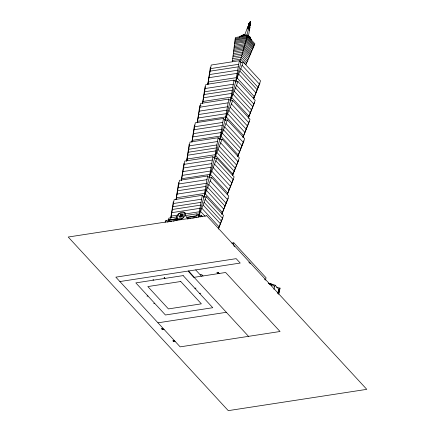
<?xml version="1.0" encoding="UTF-8"?>
<svg xmlns="http://www.w3.org/2000/svg" width="435" height="435" viewBox="0 0 435 435"><rect width="100%" height="100%" fill="white"/><g stroke="black" fill="none" stroke-linecap="round" stroke-linejoin="round"><path stroke-width="0.65" d="M250.587 23.881L250.381 21.75C247.95 23.707 249.646 25.594 250.381 21.75L250.571 23.985L250.381 21.75L249.092 23.517L249.315 23.963M243.48 34.936L243.464 35.278L242.975 35.05L243.225 35.73L243.649 34.925L244.263 35.594L244.002 34.903L244.6 35.572L245.367 35.654M242.034 35.414L242.54 35.969L242.213 35.311L242.681 35.887L243.584 35.632L243.649 34.925M250.348 23.539L250.381 21.75L249.07 23.615M232.312 61.71L235.384 37.497L247.384 35.654L254.883 43.794L245.905 64.75L240.74 59.144L232.48 60.416M250.027 38.497L248.766 36.921L248.863 36.159L248.347 36.67L248.488 35.936L247.928 36.42L248.026 35.703L247.754 36.339M186.637 161.189L189.154 144.224M202.525 103.481L205.016 86.63M278.134 293.886L278.824 289.264L275.072 285.191L268.748 283.234M176.055 199.502L178.622 182.455M181.362 180.28L183.918 163.234M191.9 142.011L194.461 124.948M197.202 122.806L199.801 105.574L201.035 105.384M207.783 84.325L210.371 67.191M170.748 217.989L173.293 201.807M202.596 103.329L205.858 84.482L233.992 80.154L235.623 81.927L237.956 81.568L255.22 100.295L248.325 117.934M233.992 80.154L230.409 100.871L232.736 100.512L250.005 119.239L242.975 137.329M248.385 36.366L249.946 27.329L249.152 26.464L247.879 26.66L244.617 35.153M181.39 180.4L184.761 161.07L212.894 156.747L214.531 158.514L216.858 158.161L234.122 176.887L227.135 194.836M186.724 160.934L189.992 142.076L218.131 137.748L219.762 139.521L222.089 139.162L239.359 157.889L232.507 175.425M191.927 142.114L195.304 122.8L223.438 118.472L225.069 120.245L227.402 119.886L244.666 138.613L237.646 156.654M212.894 156.747L209.23 177.752L211.562 177.393L228.826 196.125L221.817 214.161M223.438 118.472L219.762 139.521L227.402 119.886M176.088 199.594L179.465 180.308L207.598 175.979L209.23 177.752L216.858 158.161M197.283 122.594L200.638 103.421L228.777 99.098L230.409 100.871L237.956 81.568M207.81 84.417L211.214 65.038L239.348 60.715L240.979 62.488L243.312 62.129L260.576 80.856L253.545 98.968M207.598 175.979L203.901 197.099L206.233 196.74L223.498 215.472L218.283 229.087M228.777 99.098L225.069 120.245L232.736 100.512M239.348 60.715L235.623 81.927L243.312 62.129M170.765 218.386L174.13 199.654L202.27 195.326L203.901 197.099L211.562 177.393M186.283 215.434L197.001 213.786L196.587 216.075L186.539 217.62M202.683 216.744L201.323 215.265L198.697 215.205L202.27 195.326M250.593 39.378L250.805 38.579C249.864 34.669 242.779 34.001 241.262 36.154M249.076 23.626L250.381 21.75L250.555 23.767M278.601 294.006L279.884 288.16L276.606 287.307M250.185 23.446L250.381 21.75L249.103 23.729M247.858 36.382L248.026 35.703M198.485 217.255L198.98 215.363L186.724 217.25L185.158 215.189M246.797 35.317L249.152 26.47L248.461 28.971M250.571 23.985L250.381 21.75L249.429 23.311L248.532 26.578A0.767 0.364 16.3 0 1 248.461 26.502L248.608 25.959A0.729 0.37 4.2 0 1 248.847 25.437M248.749 25.431L250.381 21.75L250.5 24.077M165.681 221.736L166.04 220.425L176.996 218.745L168.514 220.05M176.3 199.491L176.833 197.555M186.936 160.874L187.295 159.569M208.028 84.308L208.561 82.362M239.663 37.252L239.957 36.192L247.21 35.077L251.745 39.998M164.093 329.442L162.364 329.708L162.706 328.463M243.573 35.665L243.676 35.306M247.194 29.167L247.879 26.66M248.178 26.878L249.163 23.43L250 23.37M248.211 26.992L249.429 23.321A0.772 0.408 15.4 0 1 250.44 23.637L249.581 26.905M249.467 27.405A0.772 0.408 15.4 0 0 249.288 26.714A0.772 0.408 15.4 0 0 248.195 26.774L248.858 25.045A0.772 0.44 16.7 0 0 249.059 25.214M249.081 24.246L249.19 23.854M246.917 36.138L247.21 35.077M249.646 26.285L249.494 26.845A0.772 0.391 12.1 0 0 249.723 26.334A0.778 0.424 14.7 0 0 248.689 26.008A0.729 0.353 9.3 0 0 248.456 26.502M249.413 27.427L250.473 23.648L250.381 21.75L249.608 23.3M249.086 30.461L249.946 27.329L249.293 27.432M198.866 215.39L240.979 62.488M198.621 216.673L198.98 215.363L200.356 216.853M249.467 37.568L249.565 37.203M175.104 341.383L173.576 341.616L173.935 340.317M221.698 213.895L222.231 211.959M227.2 193.918L227.554 192.634M232.518 174.625L233.057 172.662M242.871 137.036L243.225 135.742M248.211 117.64L248.755 115.677M253.426 98.712L253.964 96.766M218.375 272.359L218.017 273.658L216.869 272.419L218 272.245L219.148 273.484M233.339 244.552L233.818 242.801L231.806 243.111M269.689 284.74L269.977 283.702L268.743 283.299M268.477 283.169L272.37 284.359L271.957 285.849L269.977 283.702M273.93 289.34L275.072 285.191M277.682 293.407L278.819 289.264M247.384 35.654L240.18 61.134L241.534 62.602M248.314 35.839L247.928 36.42L248.129 35.746M249.804 23.321L250.381 21.75L249.701 23.479M180.253 217.087L181.194 214.537M181.216 216.94L182.156 214.39M199.1 215.358L206.233 196.74M200.709 216.864L201.323 215.265M222.089 139.162L214.531 158.514L218.131 137.748L219.74 139.591M218.696 228.244L222.867 217.669M253.61 98.865L259.945 83.058M243.078 137.128L249.375 121.441M237.641 156.72L244.035 140.815M227.358 194.342L233.492 179.089M221.883 214.042L228.196 198.322M248.173 118.369L254.589 102.497M232.448 175.626L238.728 160.091M247.928 36.42L248.233 35.79M165.093 222.388L166.04 220.425M248.755 36.948A4.388 2.322 15.4 0 1 249.929 38.226L250.511 37.725L249.739 37.91L250.408 37.573L249.478 37.535L249.924 36.97L249.293 37.377L249.663 36.741L249.021 37.138L249.451 36.562L248.766 36.921L249.103 36.301M248.766 36.921L249.266 36.399M250.071 37.1L249.478 37.535L250.168 37.236M250.598 37.845L249.869 38.09L250.685 38.149M194.885 288.313L196.006 288.035M199.649 293.484L200.774 293.206M235.264 38.454L247.107 36.638L254.508 44.669M235.139 39.416L246.901 37.606M235.03 40.286L246.574 38.514L253.79 46.344M234.884 41.434L246.243 39.688L253.344 47.388M234.742 42.554L245.916 40.836L252.904 48.416M234.601 43.679L245.59 41.988L252.463 49.443M234.405 45.202L245.15 43.549L251.865 50.835M234.237 46.534L244.764 44.914L251.343 52.053M234.068 47.893L244.372 46.306L250.81 53.298M233.905 49.182L243.997 47.632L250.304 54.478M233.736 50.482L243.622 48.959L249.799 55.664M233.551 51.966L243.187 50.487L249.217 57.023M233.345 53.565L242.725 52.124L248.592 58.486M233.138 55.229L242.246 53.826L247.939 60.008M232.926 56.876L241.768 55.522L247.292 61.514M232.709 58.6L241.267 57.284L246.618 63.091M210.583 68.61L238.723 64.282M210.138 71.155L238.277 66.832M209.545 74.548L237.679 70.225M208.996 77.686L237.129 73.357M208.24 81.97L236.379 77.642M205.157 88.522L233.29 84.2M204.591 91.785L232.73 87.462M204.118 94.525L232.252 90.197M203.564 97.739L231.697 93.411M202.917 101.464L231.056 97.141M199.98 107.173L228.119 102.85M199.29 111.132L227.423 106.809M198.697 114.514L226.831 110.185M198.088 117.994L226.222 113.665M197.512 121.283L225.645 116.955M194.614 126.748L222.747 122.425M194.097 129.712L222.231 125.389M193.412 133.627L221.545 129.304M192.835 136.922L220.969 132.599M192.232 140.385L220.366 136.057M189.339 145.856L217.473 141.527M188.746 149.281L216.88 144.958M188.23 152.25L216.364 147.922M187.713 155.213L215.852 150.885M187.055 159.025L215.189 154.702M184.19 164.348L212.323 160.026M183.559 167.964L211.693 163.636M182.928 171.58L211.062 167.252M182.265 175.37L210.399 171.047M181.678 178.725L209.817 174.397M178.818 183.983L206.957 179.655M178.176 187.643L206.315 183.32M177.632 190.753L205.771 186.425M177.045 194.108L205.184 189.785M176.409 197.767L204.542 193.439M173.44 203.52L201.574 199.197M172.869 206.679L201.008 202.357M172.369 209.469L200.502 205.146M171.798 212.655L199.931 208.327M171.178 216.092L177.877 215.064M185.245 213.928L199.312 211.769M180.057 215.417L182.847 214.988M179.726 216.32L182.51 215.891M176.904 216.875L168.862 218.109L168.454 220.398L177.159 219.061M167.094 222.084L168.432 221.877M169.77 221.671L171.771 221.366M173.108 221.159L174.44 220.953M175.778 220.746L177.116 220.545M187.132 219.001L188.464 218.8M189.801 218.593L191.139 218.386M192.471 218.18L194.478 217.875M195.81 217.669L197.147 217.462M119.897 281.554L240.223 263.055L236.167 258.656L115.84 277.155L180.155 346.858L280.048 331.503L225.64 272.489L194.07 277.34L188.29 271.07L194.113 277.334M200.23 274.844L201.742 274.61L202.998 275.969M157.981 322.813L226.352 312.303M163.011 328.267L161.282 328.534L162.364 329.708M174.304 340.513L172.782 340.746L173.576 341.616M243.584 35.632L244.6 35.572L244.535 34.871L244.867 35.599L244.861 34.903M146.997 296.094L147.971 296.05M153.669 303.325L154.637 303.287M241.496 35.855L242.072 36.241L241.806 35.55M244.59 35.605A4.388 2.322 15.4 0 0 242.714 35.893L242.213 35.311L242.855 35.828L242.6 35.148L243.225 35.73M197.001 213.786L198.697 215.205M242.213 35.311L242.763 35.855M246.83 37.617L254.132 45.544M242.072 65.315L259.336 84.047M240.783 68.638L258.047 87.364M239.87 70.987L257.139 89.713M238.679 74.053L255.949 92.785M237.151 77.99L254.421 96.717M236.509 85.26L253.779 103.987M235.471 87.924L252.735 106.651M234.204 91.16L251.474 109.886M233.013 94.205L250.277 112.931M231.714 97.538L248.978 116.265M231.425 103.894L248.689 122.621M230.137 107.211L247.401 125.938M228.892 110.414L246.156 129.141M227.619 113.682L244.889 132.409M226.347 116.961L243.611 135.693M225.961 123.583L243.23 142.31M224.672 126.9L241.936 145.627M223.53 129.831L240.794 148.563M222.242 133.143L239.511 151.869M221.002 136.329L238.266 155.061M220.654 142.843L237.918 161.575M219.3 146.312L236.564 165.039M218.049 149.504L235.313 168.236M216.896 152.451L234.166 171.183M215.716 155.485L232.981 174.212M215.836 160.781L233.106 179.508M214.537 164.12L231.801 182.847M213.199 167.557L230.463 186.289M211.791 171.183L229.055 189.91M210.507 174.468L227.777 193.194M210.203 180.884L227.467 199.611M208.805 184.478L226.075 203.205M207.696 187.333L224.96 206.065M206.494 190.427L223.759 209.153M205.2 193.765L222.464 212.492M205.184 199.48L222.448 218.212M204.097 202.313L221.366 221.04M203.08 204.967L220.349 223.693M272.37 284.359L274.626 286.806M233.818 242.801L266.057 277.769L265.415 280.102L264.491 279.101M201.84 208.202L219.109 226.929M233.638 245.634L234.557 246.634M248.836 262.12L250.217 263.615M200.606 211.437L205.146 216.364M195.707 269.928L201.487 276.203M188.339 271.065L248.521 336.347M241.621 35.692L242.072 36.241L241.67 35.632M242.855 35.828L242.485 35.175M164.332 277.541L164.979 278.395M164.109 277.573L164.762 278.433M152.968 279.286L153.62 280.145M243.328 34.952L243.464 35.278L243.382 34.941M279.884 288.16A20.891 0.489 -75.4 0 1 278.786 294.017M250.44 23.637A0.772 0.408 15.4 0 1 250.288 24.175M249.429 23.327A0.783 0.413 15.4 0 1 250.517 23.713M249.886 25.757A0.772 0.402 13.2 0 1 249.913 26.171M248.88 25.045A0.772 0.408 15.4 0 1 249.108 24.507A0.772 0.408 15.4 0 1 250.152 24.849A0.772 0.424 19 0 1 249.891 25.399L250.114 24.583A0.772 0.391 16.1 0 1 249.935 24.594M248.989 24.632A0.778 0.413 15.4 0 1 249.222 24.094A0.778 0.413 15.4 0 1 250.272 24.431A0.799 0.435 17.7 0 1 250.005 24.985M249.048 24.186A0.783 0.413 15.4 0 1 249.375 23.697A0.783 0.413 15.4 0 1 250.381 24.039A0.805 0.43 16.8 0 1 250.326 24.512M178.975 213.58L176.963 219.017L182.917 218.098L184.929 212.661L178.975 213.58M180.335 214.672L179.389 217.217L182.178 216.788L183.124 214.243L180.335 214.672M206.734 215.733L68.219 237.026L228.266 410.64L366.781 389.347L206.734 215.733M183.162 275.6L135.829 282.88L165.425 314.989L212.764 307.714L183.162 275.6M180.764 281.499L147.824 286.567L168.421 308.91L201.361 303.842L180.764 281.499M179.524 219.68A5.095 2.996 -37.2 0 0 185.305 213.357A5.095 2.996 -37.2 0 0 178.013 214.477A5.095 2.996 -37.2 0 0 179.524 219.68"/></g></svg>
